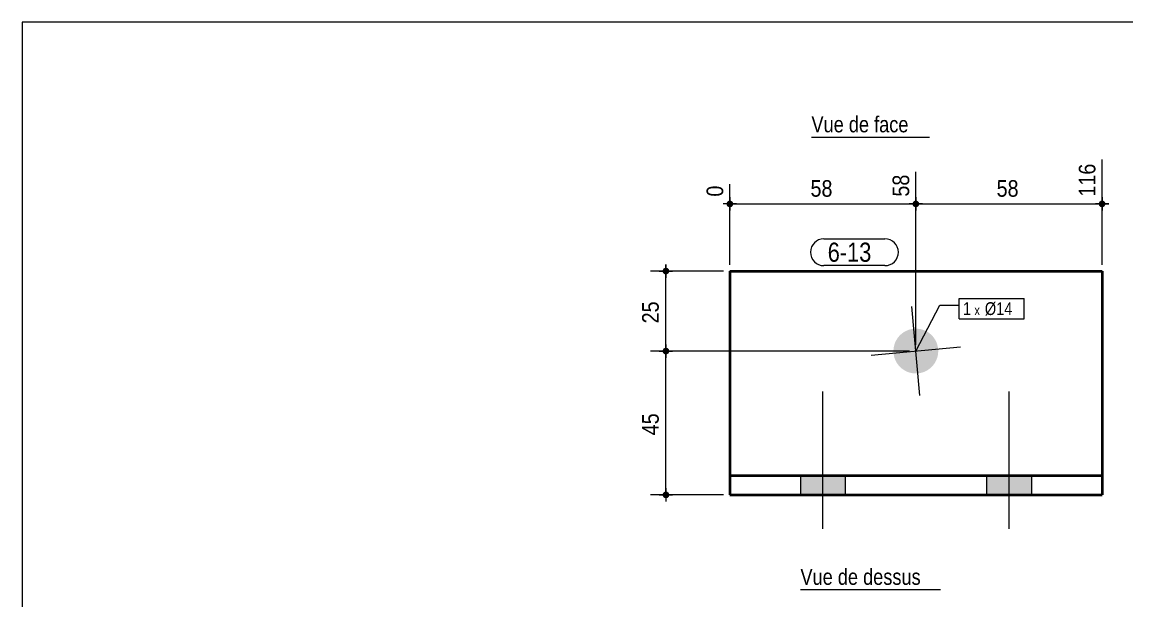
# Model space of a CAD drawing. Header units: millimetres. Extents: x 2 to 287, y 5 to 195.
# Drawn here: x 5 to 177.8, y 104.5 to 195 of the extents above; entities that cross this region are included whole.
import ezdxf

# ---------------------------------------------------------------- set-up
doc = ezdxf.new("R2010")
doc.units = ezdxf.units.MM
for name, color, linetype, lineweight in [('Autre type objet', 1, 'Continuous', 0), ('Boulon', 7, 'Continuous', 0), ('Cotation', 7, 'Continuous', 0), ('Désignation boulon', 3, 'Continuous', 0), ('Feuille dessin', 5, 'Continuous', 0), ('Piece', 2, 'Continuous', 0), ('Repère pièce', 3, 'Continuous', 0)]:
    doc.layers.add(name, color=color, linetype=linetype, lineweight=lineweight)
doc.styles.add('ARIAL', font='ARIAL.TTF')
doc.styles.add('COMIC_SANS_MS', font='COMIC.TTF')

# ---------------------------------------------------------------- blocks, each defined once
blk = doc.blocks.new('*A1')
at = {"layer": 'Boulon'}
blk.add_hatch(color=256, dxfattribs=at).paths.add_polyline_path([(148.25, 143.78), (148.26, 143.69), (148.26, 143.61), (148.26, 143.52), (148.26, 143.44), (148.25, 143.35), (148.25, 143.26), (148.24, 143.18), (148.23, 143.09), (148.22, 143.01), (148.2, 142.92), (148.18, 142.84), (148.17, 142.76), (148.14, 142.67), (148.12, 142.59), (148.1, 142.51), (148.07, 142.43), (148.04, 142.35), (148.01, 142.26), (147.98, 142.19), (147.94, 142.11), (147.91, 142.03), (147.87, 141.95), (147.83, 141.88), (147.78, 141.8), (147.74, 141.73), (147.69, 141.66), (147.65, 141.58), (147.6, 141.51), (147.55, 141.45), (147.49, 141.38), (147.44, 141.31), (147.38, 141.25), (147.33, 141.18), (147.27, 141.12), (147.21, 141.06), (147.14, 141), (147.08, 140.94), (147.01, 140.89), (146.95, 140.83), (146.88, 140.78), (146.81, 140.73), (146.74, 140.68), (146.67, 140.63), (146.6, 140.58), (146.52, 140.54), (146.45, 140.5), (146.37, 140.46), (146.3, 140.42), (146.22, 140.38), (146.14, 140.35), (146.06, 140.31), (145.98, 140.28), (145.9, 140.25), (145.82, 140.23), (145.74, 140.2), (145.65, 140.18), (145.57, 140.16), (145.49, 140.14), (145.4, 140.12), (145.32, 140.11), (145.23, 140.09), (145.15, 140.08), (145.06, 140.08), (144.98, 140.07), (144.89, 140.07), (144.8, 140.06), (144.72, 140.06), (144.63, 140.07), (144.55, 140.07), (144.46, 140.08), (144.38, 140.08), (144.29, 140.09), (144.21, 140.11), (144.12, 140.12), (144.04, 140.14), (143.95, 140.16), (143.87, 140.18), (143.79, 140.2), (143.7, 140.23), (143.62, 140.25), (143.54, 140.28), (143.46, 140.31), (143.38, 140.35), (143.3, 140.38), (143.23, 140.42), (143.15, 140.46), (143.07, 140.5), (143, 140.54), (142.93, 140.58), (142.85, 140.63), (142.78, 140.68), (142.71, 140.73), (142.64, 140.78), (142.57, 140.83), (142.51, 140.88), (142.44, 140.94), (142.38, 141), (142.32, 141.06), (142.26, 141.12), (142.2, 141.18), (142.14, 141.24), (142.08, 141.31), (142.03, 141.37), (141.98, 141.44), (141.92, 141.51), (141.87, 141.58), (141.83, 141.65), (141.78, 141.73), (141.74, 141.8), (141.69, 141.87), (141.65, 141.95), (141.62, 142.03), (141.58, 142.1), (141.54, 142.18), (141.51, 142.26), (141.48, 142.34), (141.45, 142.42), (141.42, 142.5), (141.4, 142.59), (141.38, 142.67), (141.35, 142.75), (141.34, 142.84), (141.32, 142.92), (141.3, 143.01), (141.29, 143.09), (141.28, 143.18), (141.27, 143.26), (141.27, 143.35), (141.26, 143.43), (141.26, 143.52), (141.26, 143.6), (141.26, 143.69), (141.27, 143.78), (141.27, 143.86), (141.28, 143.95), (141.29, 144.03), (141.3, 144.12), (141.32, 144.2), (141.34, 144.29), (141.35, 144.37), (141.38, 144.45), (141.4, 144.54), (141.42, 144.62), (141.45, 144.7), (141.48, 144.78), (141.51, 144.86), (141.54, 144.94), (141.58, 145.02), (141.61, 145.1), (141.65, 145.17), (141.69, 145.25), (141.74, 145.32), (141.78, 145.4), (141.83, 145.47), (141.87, 145.54), (141.92, 145.61), (141.97, 145.68), (142.03, 145.75), (142.08, 145.81), (142.14, 145.88), (142.19, 145.94), (142.25, 146.01), (142.31, 146.07), (142.38, 146.13), (142.44, 146.18), (142.51, 146.24), (142.57, 146.29), (142.64, 146.35), (142.71, 146.4), (142.78, 146.45), (142.85, 146.5), (142.92, 146.54), (143, 146.59), (143.07, 146.63), (143.15, 146.67), (143.22, 146.71), (143.3, 146.74), (143.38, 146.78), (143.46, 146.81), (143.54, 146.84), (143.62, 146.87), (143.7, 146.9), (143.78, 146.92), (143.87, 146.95), (143.95, 146.97), (144.03, 146.99), (144.12, 147), (144.2, 147.02), (144.29, 147.03), (144.37, 147.04), (144.46, 147.05), (144.54, 147.06), (144.63, 147.06), (144.72, 147.06), (144.8, 147.06), (144.89, 147.06), (144.97, 147.06), (145.06, 147.05), (145.14, 147.04), (145.23, 147.03), (145.31, 147.02), (145.4, 147), (145.48, 146.99), (145.57, 146.97), (145.65, 146.95), (145.73, 146.92), (145.82, 146.9), (145.9, 146.87), (145.98, 146.84), (146.06, 146.81), (146.14, 146.78), (146.22, 146.75), (146.29, 146.71), (146.37, 146.67), (146.45, 146.63), (146.52, 146.59), (146.59, 146.54), (146.67, 146.5), (146.74, 146.45), (146.81, 146.4), (146.88, 146.35), (146.95, 146.3), (147.01, 146.24), (147.08, 146.19), (147.14, 146.13), (147.2, 146.07), (147.26, 146.01), (147.32, 145.95), (147.38, 145.88), (147.44, 145.82), (147.49, 145.75), (147.54, 145.68), (147.6, 145.61), (147.64, 145.54), (147.69, 145.47), (147.74, 145.4), (147.78, 145.33), (147.83, 145.25), (147.87, 145.18), (147.9, 145.1), (147.94, 145.02), (147.98, 144.94), (148.01, 144.86), (148.04, 144.78), (148.07, 144.7), (148.1, 144.62), (148.12, 144.54), (148.14, 144.46), (148.16, 144.37), (148.18, 144.29), (148.2, 144.21), (148.22, 144.12), (148.23, 144.04), (148.24, 143.95), (148.25, 143.86)], flags=17)
at = {"layer": 'Boulon', "linetype": 'Continuous', "lineweight": 0}
for p, q in [((145.36, 136.59), (144.16, 150.54)), ((137.79, 142.92), (151.73, 144.2))]:
    blk.add_line(p, q, dxfattribs=at)
blk = doc.blocks.new('*A2')
at = {"layer": 'Boulon'}
for points in [[(133.73, 124.07), (133.73, 121.07), (126.73, 121.07), (126.73, 124.07)], [(162.83, 124.07), (162.83, 121.07), (155.83, 121.07), (155.83, 124.07)]]:
    blk.add_hatch(color=256, dxfattribs=at).paths.add_polyline_path(points, flags=17)
at = {"layer": 'Boulon', "linetype": 'Continuous', "lineweight": 0}
for p, q in [((130.23, 115.74), (130.23, 137.24)), ((159.33, 115.74), (159.33, 137.24)), ((126.73, 124.07), (126.73, 121.07)), ((133.73, 124.07), (133.73, 121.07)), ((155.83, 124.07), (155.83, 121.07)), ((162.83, 124.07), (162.83, 121.07))]:
    blk.add_line(p, q, dxfattribs=at)
blk = doc.blocks.new('*A3')
at = {"layer": 'Piece', "color": 2, "linetype": 'Continuous', "lineweight": 40}
for p, q in [((115.68, 156.07), (173.88, 156.07)), ((115.68, 156.07), (115.68, 124.07)), ((173.88, 156.07), (173.88, 124.07)), ((115.68, 124.07), (115.68, 121.07)), ((173.88, 124.07), (115.68, 124.07)), ((173.88, 124.07), (173.88, 121.07)), ((115.68, 121.07), (173.88, 121.07))]:
    blk.add_line(p, q, dxfattribs=at)
blk = doc.blocks.new('*A7')
at = {"layer": 'Feuille dessin', "linetype": 'Continuous', "lineweight": 0}
for p, q in [((282, 195), (5, 195)), ((5, 195), (5, 5))]:
    blk.add_line(p, q, dxfattribs=at)
blk = doc.blocks.new('*A12')
at = {"layer": 'Cotation'}
for points in [[(105.65, 143.04), (105.63, 143.05), (105.6, 143.05), (105.58, 143.05), (105.55, 143.06), (105.53, 143.07), (105.5, 143.07), (105.48, 143.08), (105.46, 143.09), (105.43, 143.1), (105.41, 143.12), (105.39, 143.13), (105.37, 143.15), (105.35, 143.16), (105.33, 143.18), (105.31, 143.2), (105.29, 143.21), (105.28, 143.23), (105.26, 143.25), (105.25, 143.27), (105.23, 143.3), (105.22, 143.32), (105.21, 143.34), (105.2, 143.36), (105.19, 143.39), (105.18, 143.41), (105.18, 143.44), (105.17, 143.46), (105.17, 143.49), (105.16, 143.51), (105.16, 143.54), (105.16, 143.56), (105.16, 143.59), (105.16, 143.61), (105.17, 143.64), (105.17, 143.66), (105.18, 143.69), (105.18, 143.71), (105.19, 143.74), (105.2, 143.76), (105.21, 143.79), (105.22, 143.81), (105.23, 143.83), (105.25, 143.85), (105.26, 143.87), (105.28, 143.89), (105.29, 143.91), (105.31, 143.93), (105.33, 143.95), (105.35, 143.96), (105.37, 143.98), (105.39, 144), (105.41, 144.01), (105.43, 144.02), (105.46, 144.03), (105.48, 144.04), (105.5, 144.05), (105.53, 144.06), (105.55, 144.07), (105.58, 144.07), (105.6, 144.08), (105.63, 144.08), (105.65, 144.08), (105.68, 144.08), (105.71, 144.08), (105.73, 144.08), (105.76, 144.08), (105.78, 144.07), (105.81, 144.07), (105.83, 144.06), (105.86, 144.05), (105.88, 144.04), (105.9, 144.03), (105.93, 144.02), (105.95, 144.01), (105.97, 144), (105.99, 143.98), (106.01, 143.96), (106.03, 143.95), (106.05, 143.93), (106.07, 143.91), (106.08, 143.89), (106.1, 143.87), (106.11, 143.85), (106.13, 143.83), (106.14, 143.81), (106.15, 143.79), (106.16, 143.76), (106.17, 143.74), (106.18, 143.71), (106.18, 143.69), (106.19, 143.66), (106.19, 143.64), (106.2, 143.61), (106.2, 143.59), (106.2, 143.56), (106.2, 143.54), (106.2, 143.51), (106.19, 143.49), (106.19, 143.46), (106.18, 143.44), (106.18, 143.41), (106.17, 143.39), (106.16, 143.36), (106.15, 143.34), (106.14, 143.32), (106.13, 143.3), (106.11, 143.27), (106.1, 143.25), (106.08, 143.23), (106.07, 143.21), (106.05, 143.2), (106.03, 143.18), (106.01, 143.16), (105.99, 143.15), (105.97, 143.13), (105.95, 143.12), (105.93, 143.1), (105.9, 143.09), (105.88, 143.08), (105.86, 143.07), (105.83, 143.07), (105.81, 143.06), (105.78, 143.05), (105.76, 143.05), (105.73, 143.05), (105.71, 143.04), (105.68, 143.04)], [(105.65, 120.55), (105.63, 120.55), (105.6, 120.56), (105.58, 120.56), (105.55, 120.57), (105.53, 120.57), (105.5, 120.58), (105.48, 120.59), (105.46, 120.6), (105.43, 120.61), (105.41, 120.62), (105.39, 120.64), (105.37, 120.65), (105.35, 120.67), (105.33, 120.68), (105.31, 120.7), (105.29, 120.72), (105.28, 120.74), (105.26, 120.76), (105.25, 120.78), (105.23, 120.8), (105.22, 120.82), (105.21, 120.85), (105.2, 120.87), (105.19, 120.89), (105.18, 120.92), (105.18, 120.94), (105.17, 120.97), (105.17, 120.99), (105.16, 121.02), (105.16, 121.04), (105.16, 121.07), (105.16, 121.1), (105.16, 121.12), (105.17, 121.15), (105.17, 121.17), (105.18, 121.2), (105.18, 121.22), (105.19, 121.25), (105.2, 121.27), (105.21, 121.29), (105.22, 121.32), (105.23, 121.34), (105.25, 121.36), (105.26, 121.38), (105.28, 121.4), (105.29, 121.42), (105.31, 121.44), (105.33, 121.46), (105.35, 121.47), (105.37, 121.49), (105.39, 121.5), (105.41, 121.52), (105.43, 121.53), (105.46, 121.54), (105.48, 121.55), (105.5, 121.56), (105.53, 121.57), (105.55, 121.57), (105.58, 121.58), (105.6, 121.58), (105.63, 121.59), (105.65, 121.59), (105.68, 121.59), (105.71, 121.59), (105.73, 121.59), (105.76, 121.58), (105.78, 121.58), (105.81, 121.57), (105.83, 121.57), (105.86, 121.56), (105.88, 121.55), (105.9, 121.54), (105.93, 121.53), (105.95, 121.52), (105.97, 121.5), (105.99, 121.49), (106.01, 121.47), (106.03, 121.46), (106.05, 121.44), (106.07, 121.42), (106.08, 121.4), (106.1, 121.38), (106.11, 121.36), (106.13, 121.34), (106.14, 121.32), (106.15, 121.29), (106.16, 121.27), (106.17, 121.25), (106.18, 121.22), (106.18, 121.2), (106.19, 121.17), (106.19, 121.15), (106.2, 121.12), (106.2, 121.1), (106.2, 121.07), (106.2, 121.04), (106.2, 121.02), (106.19, 120.99), (106.19, 120.97), (106.18, 120.94), (106.18, 120.92), (106.17, 120.89), (106.16, 120.87), (106.15, 120.85), (106.14, 120.82), (106.13, 120.8), (106.11, 120.78), (106.1, 120.76), (106.08, 120.74), (106.07, 120.72), (106.05, 120.7), (106.03, 120.68), (106.01, 120.67), (105.99, 120.65), (105.97, 120.64), (105.95, 120.62), (105.93, 120.61), (105.9, 120.6), (105.88, 120.59), (105.86, 120.58), (105.83, 120.57), (105.81, 120.57), (105.78, 120.56), (105.76, 120.56), (105.73, 120.55), (105.71, 120.55), (105.68, 120.55)]]:
    blk.add_hatch(color=256, dxfattribs=at).paths.add_polyline_path(points, flags=17)
at = {"layer": 'Cotation', "linetype": 'Continuous', "lineweight": 0}
for p, q in [((143.76, 143.56), (103.26, 143.56)), ((104.64, 143.56), (106.72, 143.56)), ((105.68, 144.6), (105.68, 142.52)), ((105.68, 143.56), (105.68, 144.6)), ((105.68, 121.07), (105.68, 143.56)), ((114.68, 121.07), (103.26, 121.07)), ((104.64, 121.07), (106.72, 121.07)), ((105.68, 122.11), (105.68, 120.03)), ((105.68, 121.07), (105.68, 120.03))]:
    blk.add_line(p, q, dxfattribs=at)
at = {"layer": 'Cotation'}
for p in [(105.68, 143.56), (105.68, 121.07)]:
    blk.add_point(p, dxfattribs=at)
at = {"layer": 'Cotation', "style": 'ARIAL', "width": 0.85}
blk.add_text('45', height=2.6, rotation=90.0002, dxfattribs=at).set_placement((104.56, 130.39))
blk = doc.blocks.new('*A13')
at = {"layer": 'Cotation'}
for points in [[(105.65, 155.55), (105.63, 155.55), (105.6, 155.56), (105.58, 155.56), (105.55, 155.57), (105.53, 155.57), (105.5, 155.58), (105.48, 155.59), (105.46, 155.6), (105.43, 155.61), (105.41, 155.62), (105.39, 155.64), (105.37, 155.65), (105.35, 155.67), (105.33, 155.68), (105.31, 155.7), (105.29, 155.72), (105.28, 155.74), (105.26, 155.76), (105.25, 155.78), (105.23, 155.8), (105.22, 155.82), (105.21, 155.85), (105.2, 155.87), (105.19, 155.89), (105.18, 155.92), (105.18, 155.94), (105.17, 155.97), (105.17, 155.99), (105.16, 156.02), (105.16, 156.04), (105.16, 156.07), (105.16, 156.1), (105.16, 156.12), (105.17, 156.15), (105.17, 156.17), (105.18, 156.2), (105.18, 156.22), (105.19, 156.25), (105.2, 156.27), (105.21, 156.29), (105.22, 156.32), (105.23, 156.34), (105.25, 156.36), (105.26, 156.38), (105.28, 156.4), (105.29, 156.42), (105.31, 156.44), (105.33, 156.46), (105.35, 156.47), (105.37, 156.49), (105.39, 156.5), (105.41, 156.52), (105.43, 156.53), (105.46, 156.54), (105.48, 156.55), (105.5, 156.56), (105.53, 156.57), (105.55, 156.57), (105.58, 156.58), (105.6, 156.58), (105.63, 156.59), (105.65, 156.59), (105.68, 156.59), (105.71, 156.59), (105.73, 156.59), (105.76, 156.58), (105.78, 156.58), (105.81, 156.57), (105.83, 156.57), (105.86, 156.56), (105.88, 156.55), (105.9, 156.54), (105.93, 156.53), (105.95, 156.52), (105.97, 156.5), (105.99, 156.49), (106.01, 156.47), (106.03, 156.46), (106.05, 156.44), (106.07, 156.42), (106.08, 156.4), (106.1, 156.38), (106.11, 156.36), (106.13, 156.34), (106.14, 156.32), (106.15, 156.29), (106.16, 156.27), (106.17, 156.25), (106.18, 156.22), (106.18, 156.2), (106.19, 156.17), (106.19, 156.15), (106.2, 156.12), (106.2, 156.1), (106.2, 156.07), (106.2, 156.04), (106.2, 156.02), (106.19, 155.99), (106.19, 155.97), (106.18, 155.94), (106.18, 155.92), (106.17, 155.89), (106.16, 155.87), (106.15, 155.85), (106.14, 155.82), (106.13, 155.8), (106.11, 155.78), (106.1, 155.76), (106.08, 155.74), (106.07, 155.72), (106.05, 155.7), (106.03, 155.68), (106.01, 155.67), (105.99, 155.65), (105.97, 155.64), (105.95, 155.62), (105.93, 155.61), (105.9, 155.6), (105.88, 155.59), (105.86, 155.58), (105.83, 155.57), (105.81, 155.57), (105.78, 155.56), (105.76, 155.56), (105.73, 155.55), (105.71, 155.55), (105.68, 155.55)], [(105.65, 143.04), (105.63, 143.05), (105.6, 143.05), (105.58, 143.05), (105.55, 143.06), (105.53, 143.07), (105.5, 143.07), (105.48, 143.08), (105.46, 143.09), (105.43, 143.1), (105.41, 143.12), (105.39, 143.13), (105.37, 143.15), (105.35, 143.16), (105.33, 143.18), (105.31, 143.2), (105.29, 143.21), (105.28, 143.23), (105.26, 143.25), (105.25, 143.27), (105.23, 143.3), (105.22, 143.32), (105.21, 143.34), (105.2, 143.36), (105.19, 143.39), (105.18, 143.41), (105.18, 143.44), (105.17, 143.46), (105.17, 143.49), (105.16, 143.51), (105.16, 143.54), (105.16, 143.56), (105.16, 143.59), (105.16, 143.61), (105.17, 143.64), (105.17, 143.66), (105.18, 143.69), (105.18, 143.71), (105.19, 143.74), (105.2, 143.76), (105.21, 143.79), (105.22, 143.81), (105.23, 143.83), (105.25, 143.85), (105.26, 143.87), (105.28, 143.89), (105.29, 143.91), (105.31, 143.93), (105.33, 143.95), (105.35, 143.96), (105.37, 143.98), (105.39, 144), (105.41, 144.01), (105.43, 144.02), (105.46, 144.03), (105.48, 144.04), (105.5, 144.05), (105.53, 144.06), (105.55, 144.07), (105.58, 144.07), (105.6, 144.08), (105.63, 144.08), (105.65, 144.08), (105.68, 144.08), (105.71, 144.08), (105.73, 144.08), (105.76, 144.08), (105.78, 144.07), (105.81, 144.07), (105.83, 144.06), (105.86, 144.05), (105.88, 144.04), (105.9, 144.03), (105.93, 144.02), (105.95, 144.01), (105.97, 144), (105.99, 143.98), (106.01, 143.96), (106.03, 143.95), (106.05, 143.93), (106.07, 143.91), (106.08, 143.89), (106.1, 143.87), (106.11, 143.85), (106.13, 143.83), (106.14, 143.81), (106.15, 143.79), (106.16, 143.76), (106.17, 143.74), (106.18, 143.71), (106.18, 143.69), (106.19, 143.66), (106.19, 143.64), (106.2, 143.61), (106.2, 143.59), (106.2, 143.56), (106.2, 143.54), (106.2, 143.51), (106.19, 143.49), (106.19, 143.46), (106.18, 143.44), (106.18, 143.41), (106.17, 143.39), (106.16, 143.36), (106.15, 143.34), (106.14, 143.32), (106.13, 143.3), (106.11, 143.27), (106.1, 143.25), (106.08, 143.23), (106.07, 143.21), (106.05, 143.2), (106.03, 143.18), (106.01, 143.16), (105.99, 143.15), (105.97, 143.13), (105.95, 143.12), (105.93, 143.1), (105.9, 143.09), (105.88, 143.08), (105.86, 143.07), (105.83, 143.07), (105.81, 143.06), (105.78, 143.05), (105.76, 143.05), (105.73, 143.05), (105.71, 143.04), (105.68, 143.04)]]:
    blk.add_hatch(color=256, dxfattribs=at).paths.add_polyline_path(points, flags=17)
at = {"layer": 'Cotation', "linetype": 'Continuous', "lineweight": 0}
for p, q in [((114.68, 156.07), (103.26, 156.07)), ((104.64, 156.07), (106.72, 156.07)), ((105.68, 157.11), (105.68, 155.03)), ((105.68, 156.07), (105.68, 157.11)), ((105.68, 143.56), (105.68, 156.07)), ((143.76, 143.56), (103.26, 143.56)), ((104.64, 143.56), (106.72, 143.56)), ((105.68, 144.6), (105.68, 142.52)), ((105.68, 143.56), (105.68, 142.52))]:
    blk.add_line(p, q, dxfattribs=at)
at = {"layer": 'Cotation'}
for p in [(105.68, 156.07), (105.68, 143.56)]:
    blk.add_point(p, dxfattribs=at)
at = {"layer": 'Cotation', "style": 'ARIAL', "width": 0.85}
blk.add_text('25', height=2.6, rotation=90.0002, dxfattribs=at).set_placement((104.56, 147.89))
blk = doc.blocks.new('*A14')
at = {"layer": 'Cotation'}
for points in [[(115.65, 166.05), (115.63, 166.05), (115.6, 166.06), (115.58, 166.06), (115.55, 166.07), (115.53, 166.07), (115.5, 166.08), (115.48, 166.09), (115.46, 166.1), (115.43, 166.11), (115.41, 166.12), (115.39, 166.14), (115.37, 166.15), (115.35, 166.17), (115.33, 166.18), (115.31, 166.2), (115.29, 166.22), (115.28, 166.24), (115.26, 166.26), (115.25, 166.28), (115.23, 166.3), (115.22, 166.32), (115.21, 166.35), (115.2, 166.37), (115.19, 166.39), (115.18, 166.42), (115.18, 166.44), (115.17, 166.47), (115.17, 166.49), (115.16, 166.52), (115.16, 166.54), (115.16, 166.57), (115.16, 166.6), (115.16, 166.62), (115.17, 166.65), (115.17, 166.67), (115.18, 166.7), (115.18, 166.72), (115.19, 166.75), (115.2, 166.77), (115.21, 166.79), (115.22, 166.82), (115.23, 166.84), (115.25, 166.86), (115.26, 166.88), (115.28, 166.9), (115.29, 166.92), (115.31, 166.94), (115.33, 166.96), (115.35, 166.97), (115.37, 166.99), (115.39, 167), (115.41, 167.02), (115.43, 167.03), (115.46, 167.04), (115.48, 167.05), (115.5, 167.06), (115.53, 167.07), (115.55, 167.07), (115.58, 167.08), (115.6, 167.08), (115.63, 167.09), (115.65, 167.09), (115.68, 167.09), (115.71, 167.09), (115.73, 167.09), (115.76, 167.08), (115.78, 167.08), (115.81, 167.07), (115.83, 167.07), (115.86, 167.06), (115.88, 167.05), (115.9, 167.04), (115.93, 167.03), (115.95, 167.02), (115.97, 167), (115.99, 166.99), (116.01, 166.97), (116.03, 166.96), (116.05, 166.94), (116.07, 166.92), (116.08, 166.9), (116.1, 166.88), (116.11, 166.86), (116.13, 166.84), (116.14, 166.82), (116.15, 166.79), (116.16, 166.77), (116.17, 166.75), (116.18, 166.72), (116.18, 166.7), (116.19, 166.67), (116.19, 166.65), (116.2, 166.62), (116.2, 166.6), (116.2, 166.57), (116.2, 166.54), (116.2, 166.52), (116.19, 166.49), (116.19, 166.47), (116.18, 166.44), (116.18, 166.42), (116.17, 166.39), (116.16, 166.37), (116.15, 166.35), (116.14, 166.32), (116.13, 166.3), (116.11, 166.28), (116.1, 166.26), (116.08, 166.24), (116.07, 166.22), (116.05, 166.2), (116.03, 166.18), (116.01, 166.17), (115.99, 166.15), (115.97, 166.14), (115.95, 166.12), (115.93, 166.11), (115.9, 166.1), (115.88, 166.09), (115.86, 166.08), (115.83, 166.07), (115.81, 166.07), (115.78, 166.06), (115.76, 166.06), (115.73, 166.05), (115.71, 166.05), (115.68, 166.05)], [(144.73, 166.05), (144.71, 166.05), (144.68, 166.06), (144.66, 166.06), (144.63, 166.07), (144.61, 166.07), (144.58, 166.08), (144.56, 166.09), (144.54, 166.1), (144.51, 166.11), (144.49, 166.12), (144.47, 166.14), (144.45, 166.15), (144.43, 166.17), (144.41, 166.18), (144.39, 166.2), (144.37, 166.22), (144.36, 166.24), (144.34, 166.26), (144.33, 166.28), (144.31, 166.3), (144.3, 166.32), (144.29, 166.35), (144.28, 166.37), (144.27, 166.39), (144.26, 166.42), (144.26, 166.44), (144.25, 166.47), (144.25, 166.49), (144.24, 166.52), (144.24, 166.54), (144.24, 166.57), (144.24, 166.6), (144.24, 166.62), (144.25, 166.65), (144.25, 166.67), (144.26, 166.7), (144.26, 166.72), (144.27, 166.75), (144.28, 166.77), (144.29, 166.79), (144.3, 166.82), (144.31, 166.84), (144.33, 166.86), (144.34, 166.88), (144.36, 166.9), (144.37, 166.92), (144.39, 166.94), (144.41, 166.96), (144.43, 166.97), (144.45, 166.99), (144.47, 167), (144.49, 167.02), (144.51, 167.03), (144.54, 167.04), (144.56, 167.05), (144.58, 167.06), (144.61, 167.07), (144.63, 167.07), (144.66, 167.08), (144.68, 167.08), (144.71, 167.09), (144.73, 167.09), (144.76, 167.09), (144.79, 167.09), (144.81, 167.09), (144.84, 167.08), (144.86, 167.08), (144.89, 167.07), (144.91, 167.07), (144.94, 167.06), (144.96, 167.05), (144.98, 167.04), (145.01, 167.03), (145.03, 167.02), (145.05, 167), (145.07, 166.99), (145.09, 166.97), (145.11, 166.96), (145.13, 166.94), (145.15, 166.92), (145.16, 166.9), (145.18, 166.88), (145.19, 166.86), (145.21, 166.84), (145.22, 166.82), (145.23, 166.79), (145.24, 166.77), (145.25, 166.75), (145.26, 166.72), (145.26, 166.7), (145.27, 166.67), (145.27, 166.65), (145.28, 166.62), (145.28, 166.6), (145.28, 166.57), (145.28, 166.54), (145.28, 166.52), (145.27, 166.49), (145.27, 166.47), (145.26, 166.44), (145.26, 166.42), (145.25, 166.39), (145.24, 166.37), (145.23, 166.35), (145.22, 166.32), (145.21, 166.3), (145.19, 166.28), (145.18, 166.26), (145.16, 166.24), (145.15, 166.22), (145.13, 166.2), (145.11, 166.18), (145.09, 166.17), (145.07, 166.15), (145.05, 166.14), (145.03, 166.12), (145.01, 166.11), (144.98, 166.1), (144.96, 166.09), (144.94, 166.08), (144.91, 166.07), (144.89, 166.07), (144.86, 166.06), (144.84, 166.06), (144.81, 166.05), (144.79, 166.05), (144.76, 166.05)]]:
    blk.add_hatch(color=256, dxfattribs=at).paths.add_polyline_path(points, flags=17)
at = {"layer": 'Cotation', "linetype": 'Continuous', "lineweight": 0}
for p, q in [((144.76, 144.56), (144.76, 171.57)), ((115.68, 157.07), (115.68, 169.64)), ((115.68, 167.61), (115.68, 165.53)), ((144.76, 167.61), (144.76, 165.53)), ((116.72, 166.57), (114.64, 166.57)), ((115.68, 166.57), (114.64, 166.57)), ((115.68, 166.57), (144.76, 166.57)), ((145.8, 166.57), (143.72, 166.57)), ((144.76, 166.57), (145.8, 166.57))]:
    blk.add_line(p, q, dxfattribs=at)
at = {"layer": 'Cotation'}
for p in [(115.68, 166.57), (144.76, 166.57)]:
    blk.add_point(p, dxfattribs=at)
at = {"layer": 'Cotation', "style": 'ARIAL', "width": 0.85}
blk.add_text('58', height=2.6, dxfattribs=at).set_placement((128.29, 167.69))
for s, p in [('58', (143.72, 167.71)), ('0', (114.64, 167.71))]:
    blk.add_text(s, height=2.6, rotation=90.0002, dxfattribs=at).set_placement(p)
blk = doc.blocks.new('*A15')
at = {"layer": 'Cotation'}
for points in [[(144.73, 166.05), (144.71, 166.05), (144.68, 166.06), (144.66, 166.06), (144.63, 166.07), (144.61, 166.07), (144.58, 166.08), (144.56, 166.09), (144.54, 166.1), (144.51, 166.11), (144.49, 166.12), (144.47, 166.14), (144.45, 166.15), (144.43, 166.17), (144.41, 166.18), (144.39, 166.2), (144.37, 166.22), (144.36, 166.24), (144.34, 166.26), (144.33, 166.28), (144.31, 166.3), (144.3, 166.32), (144.29, 166.35), (144.28, 166.37), (144.27, 166.39), (144.26, 166.42), (144.26, 166.44), (144.25, 166.47), (144.25, 166.49), (144.24, 166.52), (144.24, 166.54), (144.24, 166.57), (144.24, 166.6), (144.24, 166.62), (144.25, 166.65), (144.25, 166.67), (144.26, 166.7), (144.26, 166.72), (144.27, 166.75), (144.28, 166.77), (144.29, 166.79), (144.3, 166.82), (144.31, 166.84), (144.33, 166.86), (144.34, 166.88), (144.36, 166.9), (144.37, 166.92), (144.39, 166.94), (144.41, 166.96), (144.43, 166.97), (144.45, 166.99), (144.47, 167), (144.49, 167.02), (144.51, 167.03), (144.54, 167.04), (144.56, 167.05), (144.58, 167.06), (144.61, 167.07), (144.63, 167.07), (144.66, 167.08), (144.68, 167.08), (144.71, 167.09), (144.73, 167.09), (144.76, 167.09), (144.79, 167.09), (144.81, 167.09), (144.84, 167.08), (144.86, 167.08), (144.89, 167.07), (144.91, 167.07), (144.94, 167.06), (144.96, 167.05), (144.98, 167.04), (145.01, 167.03), (145.03, 167.02), (145.05, 167), (145.07, 166.99), (145.09, 166.97), (145.11, 166.96), (145.13, 166.94), (145.15, 166.92), (145.16, 166.9), (145.18, 166.88), (145.19, 166.86), (145.21, 166.84), (145.22, 166.82), (145.23, 166.79), (145.24, 166.77), (145.25, 166.75), (145.26, 166.72), (145.26, 166.7), (145.27, 166.67), (145.27, 166.65), (145.28, 166.62), (145.28, 166.6), (145.28, 166.57), (145.28, 166.54), (145.28, 166.52), (145.27, 166.49), (145.27, 166.47), (145.26, 166.44), (145.26, 166.42), (145.25, 166.39), (145.24, 166.37), (145.23, 166.35), (145.22, 166.32), (145.21, 166.3), (145.19, 166.28), (145.18, 166.26), (145.16, 166.24), (145.15, 166.22), (145.13, 166.2), (145.11, 166.18), (145.09, 166.17), (145.07, 166.15), (145.05, 166.14), (145.03, 166.12), (145.01, 166.11), (144.98, 166.1), (144.96, 166.09), (144.94, 166.08), (144.91, 166.07), (144.89, 166.07), (144.86, 166.06), (144.84, 166.06), (144.81, 166.05), (144.79, 166.05), (144.76, 166.05)], [(173.85, 166.05), (173.83, 166.05), (173.8, 166.06), (173.78, 166.06), (173.75, 166.07), (173.73, 166.07), (173.7, 166.08), (173.68, 166.09), (173.66, 166.1), (173.63, 166.11), (173.61, 166.12), (173.59, 166.14), (173.57, 166.15), (173.55, 166.17), (173.53, 166.18), (173.51, 166.2), (173.49, 166.22), (173.48, 166.24), (173.46, 166.26), (173.45, 166.28), (173.43, 166.3), (173.42, 166.32), (173.41, 166.35), (173.4, 166.37), (173.39, 166.39), (173.38, 166.42), (173.38, 166.44), (173.37, 166.47), (173.37, 166.49), (173.36, 166.52), (173.36, 166.54), (173.36, 166.57), (173.36, 166.6), (173.36, 166.62), (173.37, 166.65), (173.37, 166.67), (173.38, 166.7), (173.38, 166.72), (173.39, 166.75), (173.4, 166.77), (173.41, 166.79), (173.42, 166.82), (173.43, 166.84), (173.45, 166.86), (173.46, 166.88), (173.48, 166.9), (173.49, 166.92), (173.51, 166.94), (173.53, 166.96), (173.55, 166.97), (173.57, 166.99), (173.59, 167), (173.61, 167.02), (173.63, 167.03), (173.66, 167.04), (173.68, 167.05), (173.7, 167.06), (173.73, 167.07), (173.75, 167.07), (173.78, 167.08), (173.8, 167.08), (173.83, 167.09), (173.85, 167.09), (173.88, 167.09), (173.91, 167.09), (173.93, 167.09), (173.96, 167.08), (173.98, 167.08), (174.01, 167.07), (174.03, 167.07), (174.06, 167.06), (174.08, 167.05), (174.1, 167.04), (174.13, 167.03), (174.15, 167.02), (174.17, 167), (174.19, 166.99), (174.21, 166.97), (174.23, 166.96), (174.25, 166.94), (174.27, 166.92), (174.28, 166.9), (174.3, 166.88), (174.31, 166.86), (174.33, 166.84), (174.34, 166.82), (174.35, 166.79), (174.36, 166.77), (174.37, 166.75), (174.38, 166.72), (174.38, 166.7), (174.39, 166.67), (174.39, 166.65), (174.4, 166.62), (174.4, 166.6), (174.4, 166.57), (174.4, 166.54), (174.4, 166.52), (174.39, 166.49), (174.39, 166.47), (174.38, 166.44), (174.38, 166.42), (174.37, 166.39), (174.36, 166.37), (174.35, 166.35), (174.34, 166.32), (174.33, 166.3), (174.31, 166.28), (174.3, 166.26), (174.28, 166.24), (174.27, 166.22), (174.25, 166.2), (174.23, 166.18), (174.21, 166.17), (174.19, 166.15), (174.17, 166.14), (174.15, 166.12), (174.13, 166.11), (174.1, 166.1), (174.08, 166.09), (174.06, 166.08), (174.03, 166.07), (174.01, 166.07), (173.98, 166.06), (173.96, 166.06), (173.93, 166.05), (173.91, 166.05), (173.88, 166.05)]]:
    blk.add_hatch(color=256, dxfattribs=at).paths.add_polyline_path(points, flags=17)
at = {"layer": 'Cotation', "linetype": 'Continuous', "lineweight": 0}
for p, q in [((173.88, 157.07), (173.88, 173.5)), ((144.76, 144.56), (144.76, 171.57)), ((144.76, 167.61), (144.76, 165.53)), ((173.88, 167.61), (173.88, 165.53)), ((145.8, 166.57), (143.72, 166.57)), ((144.76, 166.57), (143.72, 166.57)), ((144.76, 166.57), (173.88, 166.57)), ((174.92, 166.57), (172.84, 166.57)), ((173.88, 166.57), (174.92, 166.57))]:
    blk.add_line(p, q, dxfattribs=at)
at = {"layer": 'Cotation'}
for p in [(144.76, 166.57), (173.88, 166.57)]:
    blk.add_point(p, dxfattribs=at)
at = {"layer": 'Cotation', "style": 'ARIAL', "width": 0.85}
blk.add_text('116', height=2.6, rotation=90.0002, dxfattribs=at).set_placement((172.84, 167.71))
blk.add_text('58', height=2.6, dxfattribs=at).set_placement((157.39, 167.69))
blk = doc.blocks.new('*A16')
at = {"layer": 'Désignation boulon', "linetype": 'Continuous', "lineweight": 0}
for p, q in [((144.759883, 143.562904), (148.521883, 150.728665)), ((148.521883, 150.728665), (151.521883, 150.728665)), ((151.521883, 151.795331), (161.709774, 151.795331)), ((151.521883, 148.595331), (151.521883, 151.795331)), ((161.709774, 148.595331), (161.709774, 151.795331)), ((151.521883, 148.595331), (161.709774, 148.595331))]:
    blk.add_line(p, q, dxfattribs=at)
at = {"layer": 'Désignation boulon', "style": 'COMIC_SANS_MS', "width": 0.85}
for s, height, p in [('1', 2, (152.121883, 149.195331)), ('x', 1.5, (153.922079, 149.195331)), ('Ø14', 2, (155.552743, 149.195331))]:
    blk.add_text(s, height=height, dxfattribs=at).set_placement(p)
blk = doc.blocks.new('*A17')
at = {"layer": 'Repère pièce', "linetype": 'Continuous', "lineweight": 0}
for p, q in [((130.377604, 161.12), (139.927213, 161.12)), ((139.927213, 156.92), (130.377604, 156.92))]:
    blk.add_line(p, q, dxfattribs=at)
for centre, start, end in [((130.377604, 159.02), 90, 270), ((139.927213, 159.02), 270, 90)]:
    blk.add_arc(centre, 2.1, start, end, dxfattribs=at)
at = {"layer": 'Repère pièce', "style": 'COMIC_SANS_MS', "width": 0.85}
blk.add_text('6-13', height=3, dxfattribs=at).set_placement((130.977604, 157.52))
blk = doc.blocks.new('*A18')
at = {"layer": 'Autre type objet', "linetype": 'Continuous', "lineweight": 0}
blk.add_line((128.438809, 177.015254), (146.881191, 177.015254), dxfattribs=at)
at = {"layer": 'Autre type objet', "style": 'COMIC_SANS_MS', "width": 0.85}
blk.add_text('Vue de face', height=2.5, dxfattribs=at).set_placement((128.438809, 177.765254))
blk = doc.blocks.new('*A25')
at = {"layer": 'Autre type objet', "linetype": 'Continuous', "lineweight": 0}
blk.add_line((126.716396, 106.255977), (148.603604, 106.255977), dxfattribs=at)
at = {"layer": 'Autre type objet', "style": 'COMIC_SANS_MS', "width": 0.85}
blk.add_text('Vue de dessus', height=2.5, dxfattribs=at).set_placement((126.716396, 107.005977))

msp = doc.modelspace()

# ---------------------------------------------------------------- block references
at = {"lineweight": 0}
for name in ['*A7', '*A18', '*A15', '*A14', '*A17', '*A13', '*A3', '*A1', '*A16', '*A12', '*A2', '*A25']:
    msp.add_blockref(name, (0, 0), dxfattribs=at)

doc.saveas('drawing.dxf')
